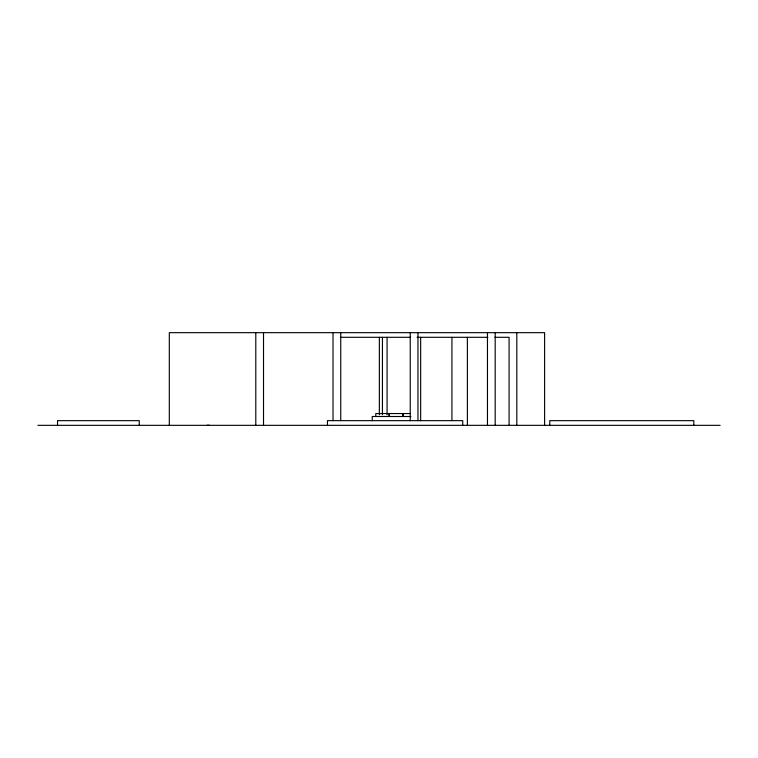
<?xml version="1.0" encoding="UTF-8"?>
<svg xmlns="http://www.w3.org/2000/svg" width="758" height="758" viewBox="0 0 758 758"><rect width="100%" height="100%" fill="white"/><g stroke="black" fill="none" stroke-linecap="round" stroke-linejoin="round"><path stroke-width="1.14" d="M340.38 337.301L410.599 337.301M417.061 337.301L487.849 337.301M494.927 337.301L509.082 337.301L509.082 425.333M409.983 413.546L375.788 413.546L375.788 416.151M410.931 416.502L372.244 416.502L372.244 420.662M207.086 425.247L207.701 425.247M208.261 425.247L209.312 425.247M37.9 425.333L720.1 425.333M693.807 425.333L693.807 420.652L549.777 420.652L549.777 425.333M544.604 425.333L544.604 332.667L169.309 332.667L169.309 425.333M516.804 332.667L516.804 425.333M495.182 332.667L495.182 425.333M487.46 332.667L487.46 425.333M467.383 337.357L467.383 425.333M462.731 425.333L462.731 420.652L327.465 420.652L327.465 425.333M451.939 337.357L451.939 420.643M420.652 337.301L420.652 420.699M417.961 332.667L417.961 420.643M410.239 332.667L410.239 420.643M403.104 413.546L403.104 416.151M403 413.546L403 416.151M389.261 413.546L389.261 416.151M389.138 413.546L389.138 416.151M387.073 337.301L387.073 414.768M382.439 337.357L382.439 414.778M379.351 337.357L379.351 414.778M340.74 332.667L340.74 420.643M333.018 332.667L333.018 420.643M263.519 332.667L263.519 425.333M255.797 332.667L255.797 425.333M139.235 425.333L139.235 420.652L57.532 420.652L57.532 425.333"/></g></svg>
